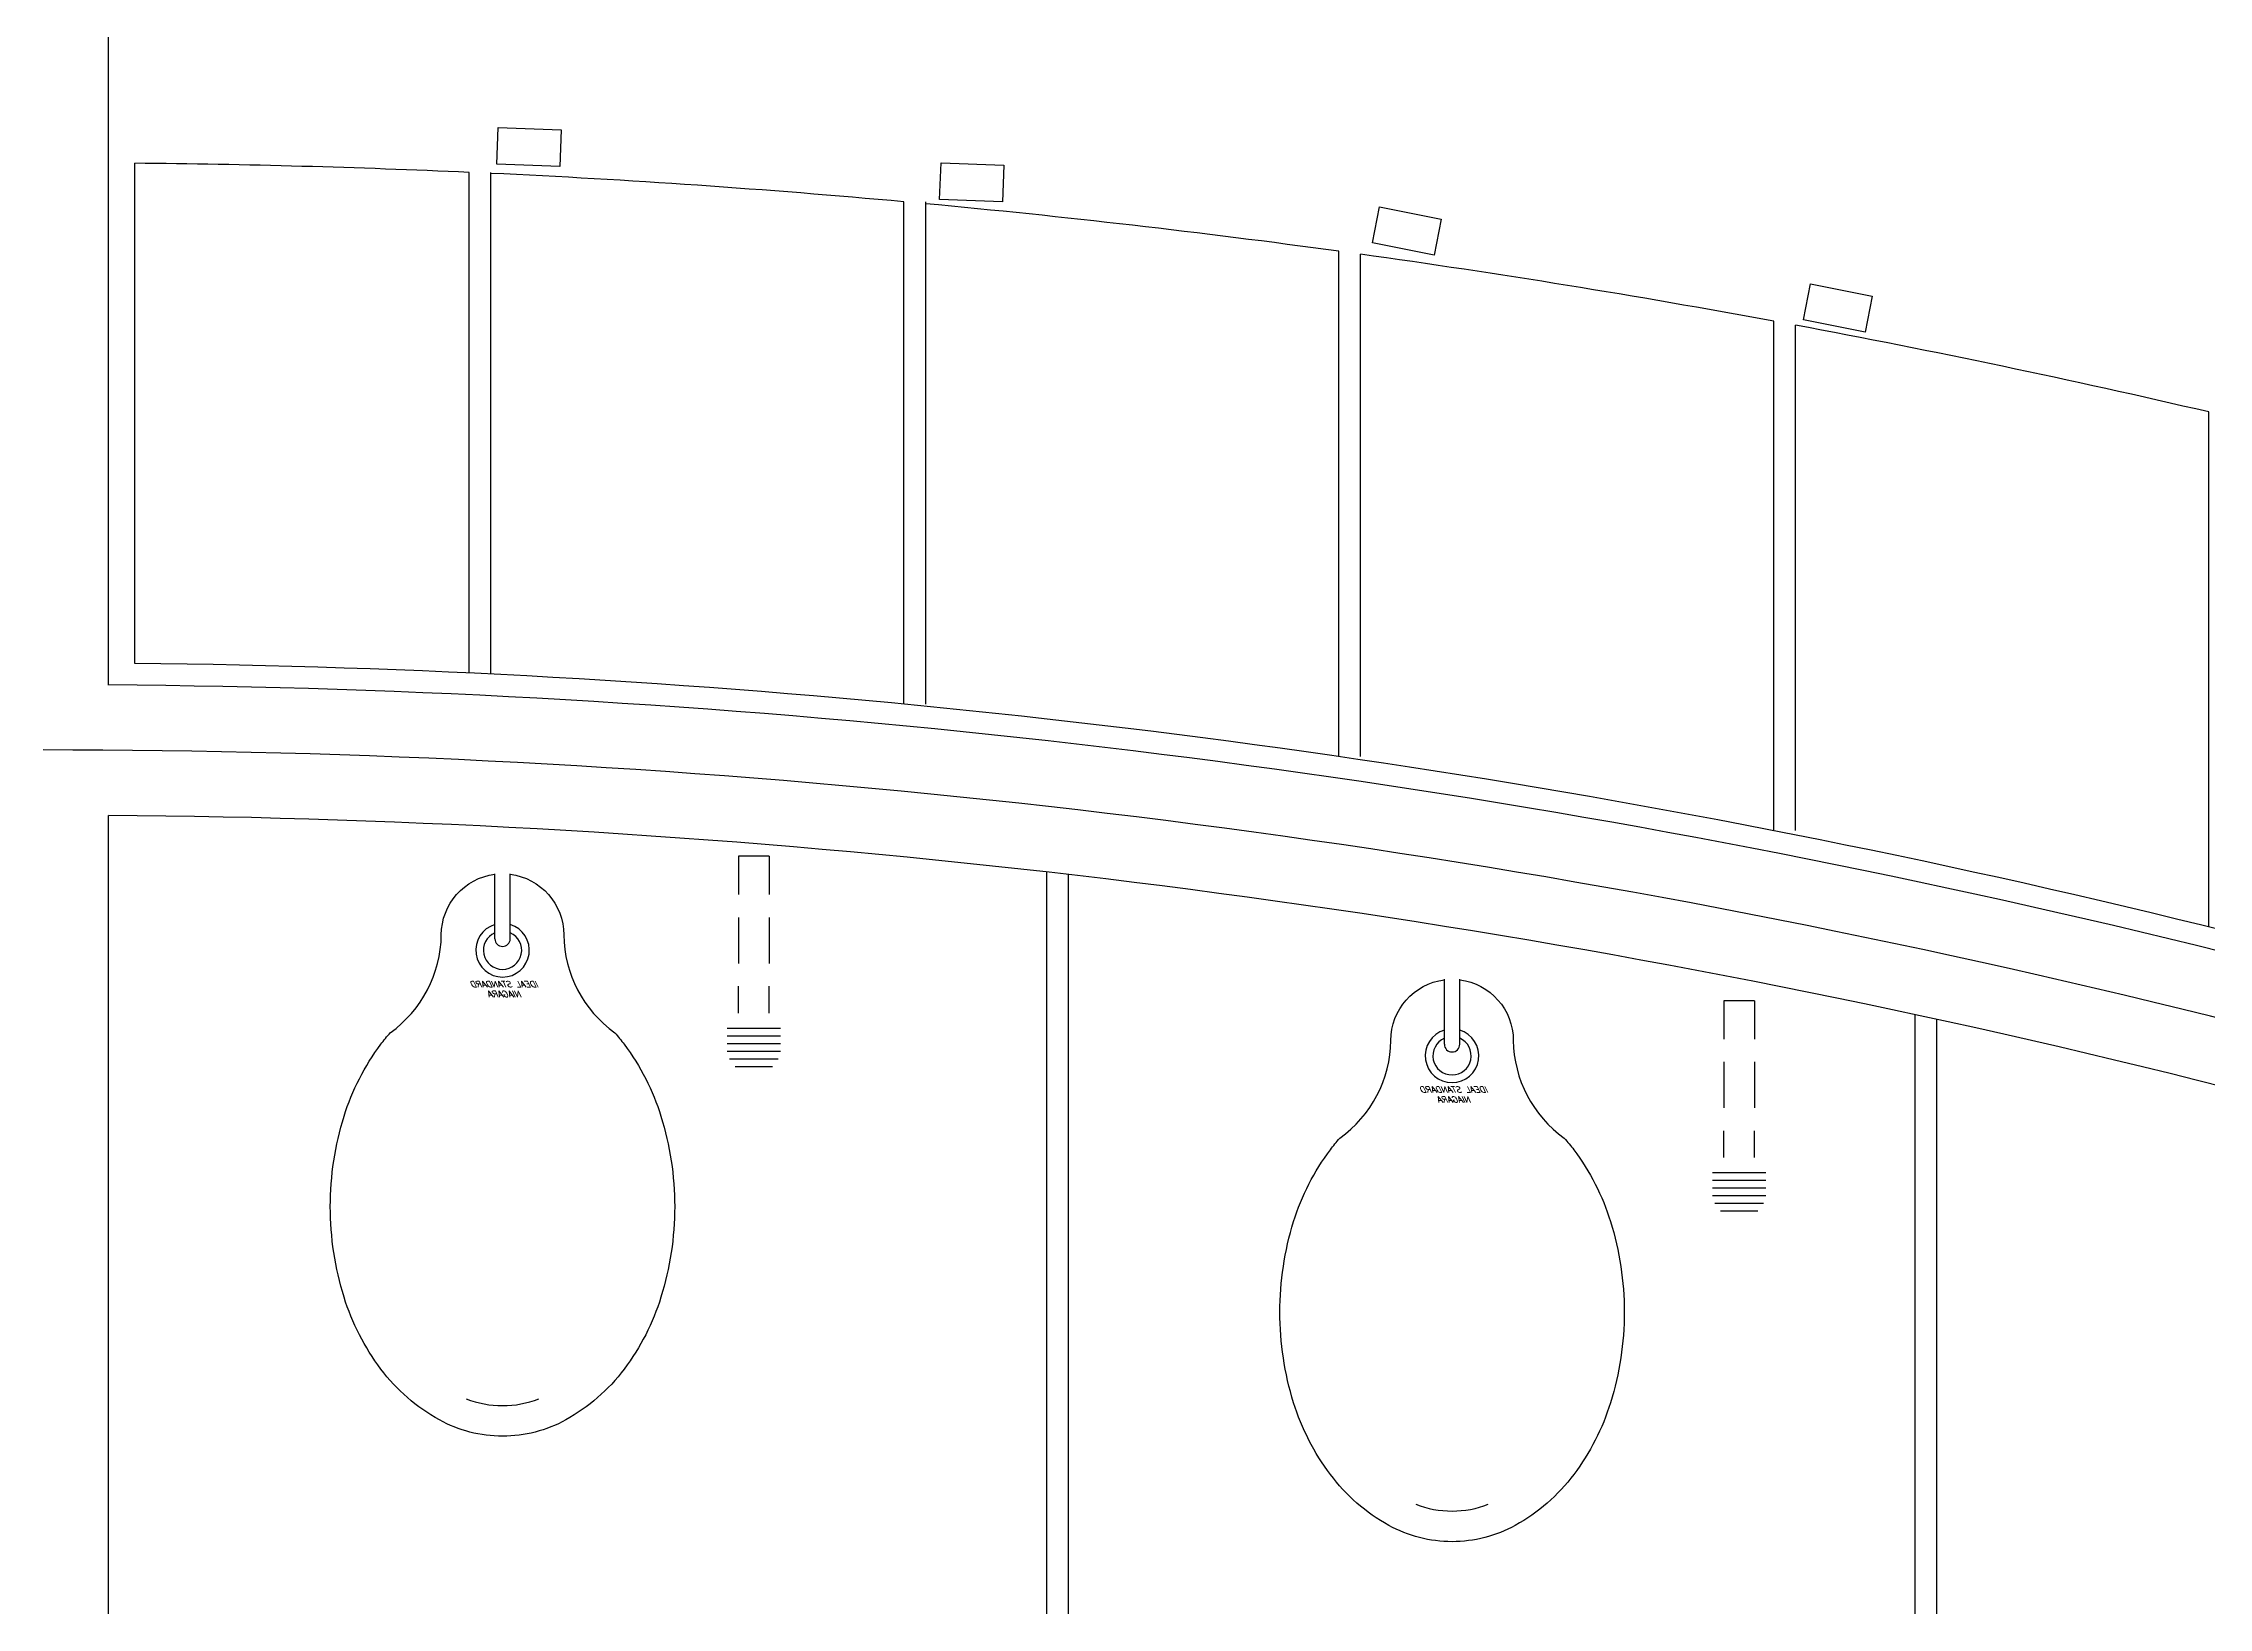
# Model space of a CAD drawing. Header units: millimetres. Extents: x 209.8 to 281.8, y 45 to 110.
# Drawn here: x 227.605 to 230.095, y 90.847 to 92.646 of the extents above; entities that cross this region are included whole.
import ezdxf
from ezdxf.enums import TextEntityAlignment as Align

# ---------------------------------------------------------------- set-up
doc = ezdxf.new("R2010")
doc.units = ezdxf.units.MM
doc.header["$LTSCALE"] = 0.65
for name, color, linetype in [('mobiliario', 30, 'Continuous'), ('murodelgado', 1, 'Continuous'), ('murosgrueso', 5, 'Continuous')]:
    doc.layers.add(name, color=color, linetype=linetype)
doc.styles.add('ROMANS', font='romans', dxfattribs={"height": 0.25})

msp = doc.modelspace()

# ---------------------------------------------------------------- linework, layer by layer
at = {"layer": 'mobiliario'}
for p, q in [((227.7101, 91.9327), (227.7101, 92.5077)), ((228.0945, 91.9217), (228.0945, 92.4973)), ((228.1195, 91.9217), (228.1195, 92.4973)), ((228.5945, 91.8859), (228.5945, 92.4635)), ((228.6195, 91.8859), (228.6195, 92.4635)), ((229.0945, 91.8257), (229.0945, 92.4066)), ((229.1195, 91.8257), (229.1195, 92.4031)), ((229.5945, 91.7405), (229.5945, 92.3262)), ((229.6195, 91.7405), (229.6195, 92.3215)), ((230.0945, 91.6298), (230.0945, 92.2218)), ((228.1242, 91.6161), (228.1242, 91.6909)), ((228.1418, 91.6161), (228.1418, 91.6909)), ((228.4043, 91.711), (228.4043, 91.667)), ((228.4395, 91.711), (228.4043, 91.711)), ((228.4395, 91.711), (228.4395, 91.667)), ((228.7588, 90.4841), (228.7588, 91.6928)), ((228.7838, 90.4808), (228.7838, 91.69)), ((228.4043, 91.6406), (228.4043, 91.5879)), ((228.4395, 91.6406), (228.4395, 91.5879)), ((229.2158, 91.4948), (229.2158, 91.5696)), ((229.2334, 91.4948), (229.2334, 91.5696)), ((228.4043, 91.5307), (228.4043, 91.5615)), ((228.4395, 91.5307), (228.4395, 91.5615)), ((229.5371, 91.5449), (229.5371, 91.5009)), ((229.5723, 91.5449), (229.5371, 91.5449)), ((229.5723, 91.5449), (229.5723, 91.5009)), ((229.7569, 90.3009), (229.7569, 91.5289)), ((229.7819, 90.2916), (229.7819, 91.5235)), ((228.4527, 91.5131), (228.3911, 91.5131)), ((228.4527, 91.5043), (228.3911, 91.5043)), ((228.4527, 91.4955), (228.3911, 91.4955)), ((228.4527, 91.4867), (228.3911, 91.4867)), ((228.4497, 91.4779), (228.3941, 91.4779)), ((228.4434, 91.4691), (228.4003, 91.4691)), ((229.5371, 91.4745), (229.5371, 91.4217)), ((229.5723, 91.4745), (229.5723, 91.4217)), ((229.5371, 91.3645), (229.5371, 91.3953)), ((229.5723, 91.3645), (229.5723, 91.3953)), ((229.5855, 91.3469), (229.5239, 91.3469)), ((229.5855, 91.3381), (229.5239, 91.3381)), ((229.5855, 91.3293), (229.5239, 91.3293)), ((229.5855, 91.3205), (229.5239, 91.3205)), ((229.5825, 91.3118), (229.5269, 91.3118)), ((229.5762, 91.303), (229.5331, 91.303))]:
    msp.add_line(p, q, dxfattribs=at)
for points in [[(228.1281, 92.5488), (228.2003, 92.546), (228.1987, 92.5039), (228.1264, 92.5067)], [(228.6371, 92.5083), (228.7093, 92.5055), (228.7077, 92.4634), (228.6354, 92.4662)], [(229.1412, 92.4576), (229.2121, 92.4434), (229.2039, 92.4021), (229.133, 92.4163)], [(229.6369, 92.3692), (229.7078, 92.355), (229.6995, 92.3137), (229.6287, 92.3279)]]:
    msp.add_lwpolyline(points, close=True, dxfattribs=at)
for points in [[(228.1418, 91.6903, -0.377964), (228.2034, 91.6205, 0.238587), (228.2621, 91.5081, -0.020236), (228.2729, 91.4948, -0.085783), (228.3151, 91.4122, -0.075445), (228.3309, 91.3082, -0.075445), (228.3151, 91.2041, -0.085783), (228.2729, 91.1215, -0.10607), (228.2056, 91.063, -0.126822), (228.133, 91.0442, -0.126822), (228.0604, 91.063, -0.10607), (227.993, 91.1215, -0.085783), (227.9508, 91.2041, -0.075445), (227.935, 91.3082, -0.075445), (227.9508, 91.4122, -0.085783), (227.993, 91.4948, -0.020236), (228.0039, 91.5081, 0.238587), (228.0626, 91.6205, -0.377964), (228.1242, 91.6903)], [(229.2334, 91.569, -0.377964), (229.295, 91.4992, 0.238587), (229.3537, 91.3869, -0.020236), (229.3646, 91.3735, -0.085783), (229.4068, 91.291, -0.075445), (229.4226, 91.1869, -0.075445), (229.4068, 91.0828, -0.085783), (229.3646, 91.0003, -0.10607), (229.2973, 90.9417, -0.126822), (229.2246, 90.923, -0.126822), (229.152, 90.9417, -0.10607), (229.0847, 91.0003, -0.085783), (229.0425, 91.0828, -0.075445), (229.0267, 91.1869, -0.075445), (229.0425, 91.291, -0.085783), (229.0847, 91.3735, -0.020236), (229.0955, 91.3869, 0.238587), (229.1543, 91.4992, -0.377964), (229.2158, 91.569)], [(228.0913, 91.0872, 0.092873), (228.133, 91.0794, 0.126822)], [(228.133, 91.0794, 0.092873), (228.1746, 91.0872, 0.10607)], [(229.183, 90.966, 0.092873), (229.2246, 90.9582, 0.126822)], [(229.2246, 90.9582, 0.092873), (229.2663, 90.966, 0.10607)]]:
    msp.add_lwpolyline(points, format="xyb", dxfattribs=at)
for centre, radius, start, end in [((227.605, 81.5449), 10.9633, 87.44106, 89.45074), ((227.605, 81.5449), 10.9633, 84.8218, 87.31027), ((227.605, 81.5449), 10.9633, 82.19164, 84.6906), ((227.605, 81.5449), 10.9633, 79.54479, 82.05974), ((227.605, 81.5449), 10.9633, 76.87517, 79.41191), ((227.605, 81.5699), 10.3633, 68.17593, 89.41894), ((228.133, 91.6029), 0.0308, 106.6015, 73.3985), ((228.133, 91.6029), 0.022, 113.5782, 66.4218), ((228.133, 91.6161), 0.0088, 180, 0), ((229.2246, 91.4816), 0.0308, 106.6015, 73.3985), ((229.2246, 91.4816), 0.022, 113.5782, 66.4218), ((229.2246, 91.4948), 0.0088, 180, 0)]:
    msp.add_arc(centre, radius, start, end, dxfattribs=at)
at = {"layer": 'murodelgado'}
for p, q in [((227.68, 91.9079), (227.68, 95.858)), ((227.68, 86.9603), (227.68, 91.7579))]:
    msp.add_line(p, q, dxfattribs=at)
for radius, start, end in [(10.3633, 66.39367, 89.58534), (10.2133, 66.0254, 89.57925)]:
    msp.add_arc((227.605, 81.5449), radius, start, end, dxfattribs=at)
at = {"layer": 'murosgrueso'}
msp.add_arc((227.605, 81.5449), 10.2883, 65.75374, 90, dxfattribs=at)

# ---------------------------------------------------------------- texts
at = {"layer": 'mobiliario', "style": 'ROMANS', "oblique": 25, "text_generation_flag": 2}
for s, height, p in [('IDEAL STANDARD', 0.007038, (228.1365, 91.564)), ('NIAGARA', 0.00704, (228.1365, 91.5526)), ('IDEAL STANDARD', 0.007038, (229.2282, 91.4428)), ('NIAGARA', 0.00704, (229.2282, 91.4314))]:
    msp.add_text(s, height=height, dxfattribs=at).set_placement(p, align=Align.MIDDLE)

doc.saveas('drawing.dxf')
